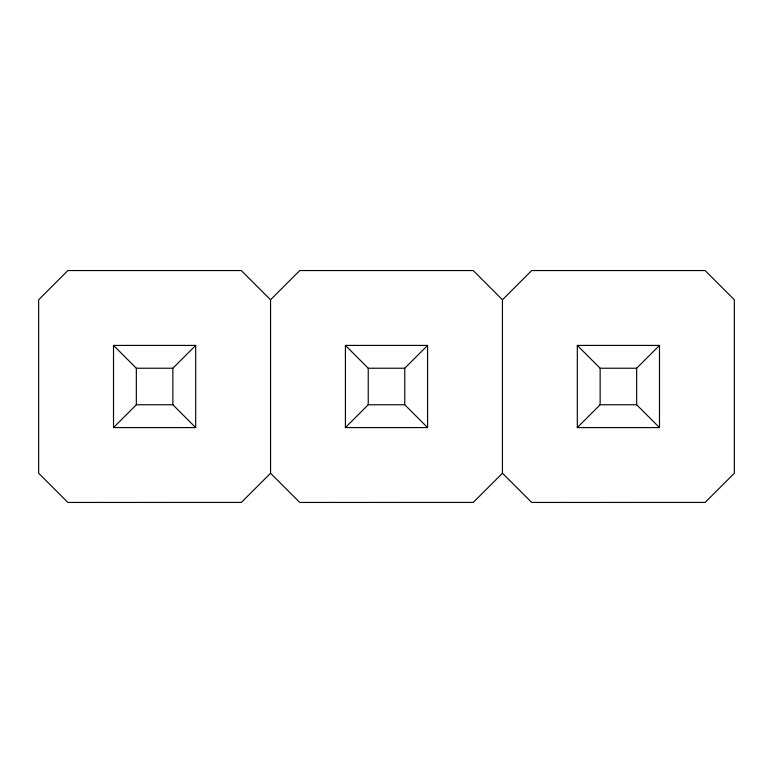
<?xml version="1.0" encoding="UTF-8"?>
<svg xmlns="http://www.w3.org/2000/svg" width="773" height="773" viewBox="0 0 773 773"><rect width="100%" height="100%" fill="white"/><g stroke="black" fill="none" stroke-linecap="round" stroke-linejoin="round"><path stroke-width="1.16" d="M113.515 427.585L136.338 404.762L172.862 404.762L195.685 427.585L113.515 427.585L113.515 345.415L195.685 345.415L195.685 427.585M113.515 345.415L136.338 368.238L172.862 368.238L195.685 345.415M502.45 473.24L473.231 502.431L299.769 502.45L270.55 473.24L270.55 299.769L299.769 270.55L473.231 270.55L502.45 299.769L502.45 473.24L531.669 502.45L705.131 502.431L734.35 473.24L734.35 299.769L705.131 270.55L531.669 270.55L502.45 299.769M270.55 473.24L241.331 502.431L67.869 502.45L38.65 473.24L38.65 299.769L67.869 270.55L241.331 270.55L270.55 299.769M345.415 427.585L368.238 404.762L404.762 404.762L427.585 427.585L345.415 427.585L345.415 345.415L427.585 345.415L427.585 427.585M345.415 345.415L368.238 368.238L404.762 368.238L427.585 345.415M577.315 427.585L600.138 404.762L636.662 404.762L659.485 427.585L577.315 427.585L577.315 345.415L659.485 345.415L659.485 427.585M636.662 404.762L636.662 368.238L659.485 345.415M577.315 345.415L600.138 368.238L636.662 368.238M600.138 368.238L600.138 404.762M404.762 368.238L404.762 404.762M368.238 368.238L368.238 404.762M172.862 368.238L172.862 404.762M136.338 368.238L136.338 404.762"/></g></svg>
